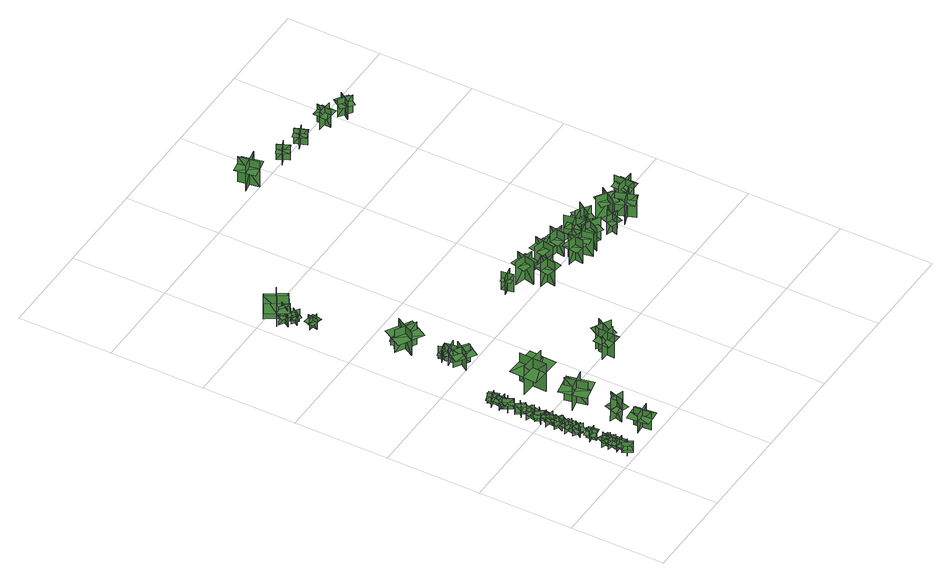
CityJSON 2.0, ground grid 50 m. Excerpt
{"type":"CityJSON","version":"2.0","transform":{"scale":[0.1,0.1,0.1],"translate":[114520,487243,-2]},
"CityObjects":{
"tree1":{"type":"SolitaryVegetationObject","geometry":[{"type":"MultiSurface","lod":"1","boundaries":[[[0,1,2]],[[0,2,3]],[[4,5,6]],[[4,6,7]],[[8,9,10]],[[8,10,11]],[[8,11,12]],[[8,12,13]]]}]},
"tree2":{"type":"SolitaryVegetationObject","geometry":[{"type":"MultiSurface","lod":"1","boundaries":[[[14,15,16]],[[14,16,17]],[[18,19,20]],[[18,20,21]],[[22,23,24]],[[22,24,25]],[[22,25,26]],[[22,26,27]]]}]},
"tree3":{"type":"SolitaryVegetationObject","geometry":[{"type":"MultiSurface","lod":"1","boundaries":[[[28,29,30]],[[28,30,31]],[[32,33,34]],[[32,34,35]],[[36,37,38]],[[36,38,39]],[[36,39,40]],[[36,40,41]]]}]},
"tree4":{"type":"SolitaryVegetationObject","geometry":[{"type":"MultiSurface","lod":"1","boundaries":[[[42,43,44]],[[42,44,45]],[[46,47,48]],[[46,48,49]],[[50,51,52]],[[50,52,53]],[[50,53,54]],[[50,54,55]]]}]},
"tree5":{"type":"SolitaryVegetationObject","geometry":[{"type":"MultiSurface","lod":"1","boundaries":[[[56,57,58]],[[56,58,59]],[[60,61,62]],[[60,62,63]],[[64,65,66]],[[64,66,67]],[[64,67,68]],[[64,68,69]]]}]},
"tree6":{"type":"SolitaryVegetationObject","geometry":[{"type":"MultiSurface","lod":"1","boundaries":[[[70,71,72]],[[70,72,73]],[[74,75,76]],[[74,76,77]],[[78,79,80]],[[78,80,81]],[[78,81,82]],[[78,82,83]]]}]},
"tree7":{"type":"SolitaryVegetationObject","geometry":[{"type":"MultiSurface","lod":"1","boundaries":[[[84,85,86]],[[84,86,87]],[[88,89,90]],[[88,90,91]],[[92,93,94]],[[92,94,95]],[[92,95,96]],[[92,96,97]]]}]},
"tree8":{"type":"SolitaryVegetationObject","geometry":[{"type":"MultiSurface","lod":"1","boundaries":[[[98,99,100]],[[98,100,101]],[[102,103,104]],[[102,104,105]],[[106,107,108]],[[106,108,109]],[[106,109,110]],[[106,110,111]]]}]},
"tree9":{"type":"SolitaryVegetationObject","geometry":[{"type":"MultiSurface","lod":"1","boundaries":[[[112,113,114]],[[112,114,115]],[[116,117,118]],[[116,118,119]],[[120,121,122]],[[120,122,123]],[[120,123,124]],[[120,124,125]]]}]},
"tree10":{"type":"SolitaryVegetationObject","geometry":[{"type":"MultiSurface","lod":"1","boundaries":[[[126,127,128]],[[126,128,129]],[[130,131,132]],[[130,132,133]],[[134,135,136]],[[134,136,137]],[[134,137,138]],[[134,138,139]]]}]},
"tree11":{"type":"SolitaryVegetationObject","geometry":[{"type":"MultiSurface","lod":"1","boundaries":[[[140,141,142]],[[140,142,143]],[[144,145,146]],[[144,146,147]],[[148,149,150]],[[148,150,151]],[[148,151,152]],[[148,152,153]]]}]},
"tree12":{"type":"SolitaryVegetationObject","geometry":[{"type":"MultiSurface","lod":"1","boundaries":[[[154,155,156]],[[154,156,157]],[[158,159,160]],[[158,160,161]],[[162,163,164]],[[162,164,165]],[[162,165,166]],[[162,166,167]]]}]},
"tree13":{"type":"SolitaryVegetationObject","geometry":[{"type":"MultiSurface","lod":"1","boundaries":[[[168,169,170]],[[168,170,171]],[[172,173,174]],[[172,174,175]],[[176,177,178]],[[176,178,179]],[[176,179,180]],[[176,180,181]]]}]},
"tree14":{"type":"SolitaryVegetationObject","geometry":[{"type":"MultiSurface","lod":"1","boundaries":[[[182,183,184]],[[182,184,185]],[[186,187,188]],[[186,188,189]],[[190,191,192]],[[190,192,193]],[[190,193,194]],[[190,194,195]]]}]},
"tree15":{"type":"SolitaryVegetationObject","geometry":[{"type":"MultiSurface","lod":"1","boundaries":[[[196,197,198]],[[196,198,199]],[[200,201,202]],[[200,202,203]],[[204,205,206]],[[204,206,207]],[[204,207,208]],[[204,208,209]]]}]},
"tree16":{"type":"SolitaryVegetationObject","geometry":[{"type":"MultiSurface","lod":"1","boundaries":[[[210,211,212]],[[210,212,213]],[[214,215,216]],[[214,216,217]],[[218,219,220]],[[218,220,221]],[[218,221,222]],[[218,222,223]]]}]},
"tree17":{"type":"SolitaryVegetationObject","geometry":[{"type":"MultiSurface","lod":"1","boundaries":[[[224,225,226]],[[224,226,227]],[[228,229,230]],[[228,230,231]],[[232,233,229]],[[232,229,228]],[[234,235,225]],[[234,225,224]],[[224,225,236]],[[224,236,237]],[[224,238,239]],[[224,239,225]]]}]},
"tree18":{"type":"SolitaryVegetationObject","geometry":[{"type":"MultiSurface","lod":"1","boundaries":[[[240,241,242]],[[240,242,243]],[[244,245,246]],[[244,246,247]],[[248,249,250]],[[248,250,251]],[[248,251,252]],[[248,252,253]]]}]},
"tree19":{"type":"SolitaryVegetationObject","geometry":[{"type":"MultiSurface","lod":"1","boundaries":[[[254,255,256]],[[254,256,257]],[[258,259,260]],[[258,260,261]],[[262,263,264]],[[262,264,265]],[[262,265,266]],[[262,266,267]]]}]},
"tree20":{"type":"SolitaryVegetationObject","geometry":[{"type":"MultiSurface","lod":"1","boundaries":[[[268,269,270]],[[268,270,271]],[[272,273,274]],[[272,274,275]],[[276,277,278]],[[276,278,279]],[[276,279,280]],[[276,280,281]]]}]},
"tree21":{"type":"SolitaryVegetationObject","geometry":[{"type":"MultiSurface","lod":"1","boundaries":[[[282,283,284]],[[282,284,285]],[[286,287,288]],[[286,288,289]],[[290,291,287]],[[290,287,286]],[[292,293,283]],[[292,283,282]],[[282,283,294]],[[282,294,295]],[[282,296,297]],[[282,297,283]]]}]},
"tree22":{"type":"SolitaryVegetationObject","geometry":[{"type":"MultiSurface","lod":"1","boundaries":[[[298,299,300]],[[298,300,301]],[[302,303,304]],[[302,304,305]],[[306,307,303]],[[306,303,302]],[[308,309,299]],[[308,299,298]],[[298,299,310]],[[298,310,311]],[[298,312,313]],[[298,313,299]]]}]},
"tree23":{"type":"SolitaryVegetationObject","geometry":[{"type":"MultiSurface","lod":"1","boundaries":[[[314,315,316]],[[314,316,317]],[[318,319,320]],[[318,320,321]],[[322,323,324]],[[322,324,325]],[[322,325,326]],[[322,326,327]]]}]},
"tree24":{"type":"SolitaryVegetationObject","geometry":[{"type":"MultiSurface","lod":"1","boundaries":[[[328,329,330]],[[328,330,331]],[[332,333,334]],[[332,334,335]],[[336,337,333]],[[336,333,332]],[[338,339,329]],[[338,329,328]],[[328,329,340]],[[328,340,341]],[[328,342,343]],[[328,343,329]]]}]},
"tree25":{"type":"SolitaryVegetationObject","geometry":[{"type":"MultiSurface","lod":"1","boundaries":[[[344,345,346]],[[344,346,347]],[[348,349,350]],[[348,350,351]],[[352,353,349]],[[352,349,348]],[[354,355,345]],[[354,345,344]],[[344,345,356]],[[344,356,357]],[[344,358,359]],[[344,359,345]]]}]},
"tree26":{"type":"SolitaryVegetationObject","geometry":[{"type":"MultiSurface","lod":"1","boundaries":[[[360,361,362]],[[360,362,363]],[[364,365,366]],[[364,366,367]],[[368,369,370]],[[368,370,371]],[[368,371,372]],[[368,372,373]]]}]},
"tree27":{"type":"SolitaryVegetationObject","geometry":[{"type":"MultiSurface","lod":"1","boundaries":[[[374,375,376]],[[374,376,377]],[[378,379,380]],[[378,380,381]],[[382,383,379]],[[382,379,378]],[[384,385,375]],[[384,375,374]],[[374,375,386]],[[374,386,387]],[[374,388,389]],[[374,389,375]]]}]},
"tree28":{"type":"SolitaryVegetationObject","geometry":[{"type":"MultiSurface","lod":"1","boundaries":[[[390,391,392]],[[390,392,393]],[[394,395,396]],[[394,396,397]],[[398,399,400]],[[398,400,401]],[[398,401,402]],[[398,402,403]]]}]},
"tree29":{"type":"SolitaryVegetationObject","geometry":[{"type":"MultiSurface","lod":"1","boundaries":[[[404,405,406]],[[404,406,407]],[[408,409,410]],[[408,410,411]],[[412,413,414]],[[412,414,415]],[[412,416,417]],[[412,417,413]]]}]},
"tree30":{"type":"SolitaryVegetationObject","geometry":[{"type":"MultiSurface","lod":"1","boundaries":[[[418,419,420]],[[418,420,421]],[[422,423,424]],[[422,424,425]],[[426,427,428]],[[426,428,429]],[[426,430,431]],[[426,431,427]]]}]},
"tree31":{"type":"SolitaryVegetationObject","geometry":[{"type":"MultiSurface","lod":"1","boundaries":[[[432,433,434]],[[432,434,435]],[[436,437,438]],[[436,438,439]],[[440,441,442]],[[440,442,443]],[[440,443,444]],[[440,444,445]]]}]},
"tree32":{"type":"SolitaryVegetationObject","geometry":[{"type":"MultiSurface","lod":"1","boundaries":[[[446,447,448]],[[446,448,449]],[[450,451,452]],[[450,452,453]],[[454,455,456]],[[454,456,457]],[[454,458,459]],[[454,459,455]]]}]},
"tree33":{"type":"SolitaryVegetationObject","geometry":[{"type":"MultiSurface","lod":"1","boundaries":[[[460,461,462]],[[460,462,463]],[[464,465,466]],[[464,466,467]],[[468,469,470]],[[468,470,471]],[[468,472,473]],[[468,473,469]]]}]},
"tree34":{"type":"SolitaryVegetationObject","geometry":[{"type":"MultiSurface","lod":"1","boundaries":[[[474,475,476]],[[474,476,477]],[[478,479,480]],[[478,480,481]],[[482,483,484]],[[482,484,485]],[[482,486,487]],[[482,487,483]]]}]},
"tree35":{"type":"SolitaryVegetationObject","geometry":[{"type":"MultiSurface","lod":"1","boundaries":[[[488,489,490]],[[488,490,491]],[[492,493,494]],[[492,494,495]],[[496,497,498]],[[496,498,499]],[[496,500,501]],[[496,501,497]]]}]},
"tree36":{"type":"SolitaryVegetationObject","geometry":[{"type":"MultiSurface","lod":"1","boundaries":[[[502,503,504]],[[502,504,505]],[[506,507,508]],[[506,508,509]],[[510,511,512]],[[510,512,513]],[[510,514,515]],[[510,515,511]]]}]},
"tree37":{"type":"SolitaryVegetationObject","geometry":[{"type":"MultiSurface","lod":"1","boundaries":[[[516,517,518]],[[516,518,519]],[[520,521,522]],[[520,522,523]],[[524,525,526]],[[524,526,527]],[[524,528,529]],[[524,529,525]]]}]},
"tree38":{"type":"SolitaryVegetationObject","geometry":[{"type":"MultiSurface","lod":"1","boundaries":[[[530,531,532]],[[530,532,533]],[[534,535,536]],[[534,536,537]],[[538,539,540]],[[538,540,541]],[[538,542,543]],[[538,543,539]]]}]},
"tree39":{"type":"SolitaryVegetationObject","geometry":[{"type":"MultiSurface","lod":"1","boundaries":[[[544,545,546]],[[544,546,547]],[[548,549,550]],[[548,550,551]],[[552,553,554]],[[552,554,555]],[[552,556,557]],[[552,557,553]]]}]},
"tree40":{"type":"SolitaryVegetationObject","geometry":[{"type":"MultiSurface","lod":"1","boundaries":[[[558,559,560]],[[558,560,561]],[[562,563,564]],[[562,564,565]],[[566,567,568]],[[566,568,569]],[[566,569,570]],[[566,570,571]]]}]},
"tree41":{"type":"SolitaryVegetationObject","geometry":[{"type":"MultiSurface","lod":"1","boundaries":[[[572,573,574]],[[572,574,575]],[[576,577,578]],[[576,578,579]],[[580,581,582]],[[580,582,583]],[[580,584,585]],[[580,585,581]]]}]},
"tree42":{"type":"SolitaryVegetationObject","geometry":[{"type":"MultiSurface","lod":"1","boundaries":[[[586,587,588]],[[586,588,589]],[[590,591,592]],[[590,592,593]],[[594,595,596]],[[594,596,597]],[[594,598,599]],[[594,599,595]]]}]},
"tree43":{"type":"SolitaryVegetationObject","geometry":[{"type":"MultiSurface","lod":"1","boundaries":[[[600,601,602]],[[600,602,603]],[[604,605,606]],[[604,606,607]],[[608,609,610]],[[608,610,611]],[[608,612,613]],[[608,613,609]]]}]},
"tree44":{"type":"SolitaryVegetationObject","geometry":[{"type":"MultiSurface","lod":"1","boundaries":[[[614,615,616]],[[614,616,617]],[[618,619,620]],[[618,620,621]],[[622,623,624]],[[622,624,625]],[[622,626,627]],[[622,627,623]]]}]},
"tree45":{"type":"SolitaryVegetationObject","geometry":[{"type":"MultiSurface","lod":"1","boundaries":[[[628,629,630]],[[628,630,631]],[[632,633,634]],[[632,634,635]],[[636,637,638]],[[636,638,639]],[[636,639,640]],[[636,640,641]]]}]},
"tree46":{"type":"SolitaryVegetationObject","geometry":[{"type":"MultiSurface","lod":"1","boundaries":[[[642,643,644]],[[642,644,645]],[[646,647,648]],[[646,648,649]],[[650,651,652]],[[650,652,653]],[[650,654,655]],[[650,655,651]]]}]},
"tree47":{"type":"SolitaryVegetationObject","geometry":[{"type":"MultiSurface","lod":"1","boundaries":[[[656,657,658]],[[656,658,659]],[[660,661,662]],[[660,662,663]],[[664,665,666]],[[664,666,667]],[[664,667,668]],[[664,668,669]]]}]},
"tree48":{"type":"SolitaryVegetationObject","geometry":[{"type":"MultiSurface","lod":"1","boundaries":[[[670,671,672]],[[670,672,673]],[[674,675,676]],[[674,676,677]],[[678,679,680]],[[678,680,681]],[[678,681,682]],[[678,682,683]]]}]},
"tree49":{"type":"SolitaryVegetationObject","geometry":[{"type":"MultiSurface","lod":"1","boundaries":[[[684,685,686]],[[684,686,687]],[[688,689,690]],[[688,690,691]],[[692,693,694]],[[692,694,695]],[[692,695,696]],[[692,696,697]]]}]}
},
"vertices":[
[91,71,7],[91,71,69],[118,25,69],[118,25,7],[125,61,7],[125,61,69],[81,35,69],[81,35,7],[132,65,48],[118,88,48],[63,55,48],[77,32,48],[91,9,48],[146,42,48],
[107,67,8],[107,67,70],[102,120,70],[102,120,8],[80,91,8],[80,91,70],[131,95,70],[131,95,8],[72,90,50],[74,63,50],[138,69,50],[136,96,50],[134,122,50],[70,117,50],
[109,155,7],[109,155,69],[94,103,69],[94,103,7],[126,123,7],[126,123,69],[76,137,69],[76,137,7],[133,121,49],[141,146,49],[79,164,49],[72,138,49],[64,113,49],[126,95,49],
[109,186,7],[109,186,69],[90,136,69],[90,136,7],[123,153,7],[123,153,69],[75,171,69],[75,171,7],[131,150,49],[140,175,49],[80,198,49],[71,173,49],[61,148,49],[121,125,49],
[104,214,10],[104,214,72],[96,267,72],[96,267,10],[75,236,10],[75,236,72],[126,244,72],[126,244,10],[67,235,52],[72,208,52],[135,218,52],[131,245,52],[127,271,52],[63,261,52],
[120,298,7],[120,298,69],[76,329,69],[76,329,7],[84,293,7],[84,293,69],[114,335,69],[114,335,7],[79,287,48],[101,271,48],[138,323,48],[116,339,48],[95,354,48],[57,302,48],
[101,390,8],[101,390,70],[92,337,70],[92,337,8],[121,360,8],[121,360,70],[70,369,70],[70,369,8],[129,359,50],[133,385,50],[70,396,50],[65,370,50],[61,343,50],[124,333,50],
[105,438,9],[105,438,71],[82,390,71],[82,390,9],[116,404,9],[116,404,71],[70,426,71],[70,426,9],[124,400,51],[135,424,51],[78,452,51],[66,428,51],[54,404,51],[112,376,51],
[121,464,8],[121,464,70],[68,471,70],[68,471,8],[92,442,8],[92,442,70],[98,493,70],[98,493,8],[91,434,50],[117,431,50],[125,495,50],[99,498,50],[72,501,50],[64,438,50],
[71,500,7],[71,500,69],[115,532,69],[115,532,7],[78,536,7],[78,536,69],[108,494,69],[108,494,7],[73,542,49],[51,526,49],[89,475,49],[111,490,49],[132,506,49],[95,558,49],
[99,591,7],[99,591,69],[83,540,69],[83,540,7],[115,559,7],[115,559,69],[66,574,69],[66,574,7],[123,556,48],[130,582,48],[69,601,48],[61,575,48],[53,550,48],[115,531,48],
[105,597,7],[105,597,69],[74,641,69],[74,641,7],[70,604,7],[70,604,69],[112,634,69],[112,634,7],[63,599,49],[79,577,49],[131,615,49],[115,637,49],[100,658,49],[48,621,49],
[66,676,8],[66,676,70],[112,703,70],[112,703,8],[76,711,8],[76,711,70],[102,666,70],[102,666,8],[72,718,50],[49,704,50],[81,649,50],[104,662,50],[127,676,50],[95,731,50],
[59,718,9],[59,718,71],[112,719,71],[112,719,9],[85,743,9],[85,743,71],[86,692,71],[86,692,9],[84,751,51],[58,750,51],[59,686,51],[86,687,51],[112,687,51],[111,752,51],
[78,793,9],[78,793,71],[93,742,71],[93,742,9],[109,776,9],[109,776,71],[60,761,71],[60,761,9],[117,778,51],[109,804,51],[48,785,51],[55,759,51],[63,734,51],[125,752,51],
[251,77,5],[251,77,114],[344,85,114],[344,85,5],[293,124,5],[293,124,114],[301,34,114],[301,34,5],[291,138,78],[245,134,78],[255,22,78],[301,26,78],[348,31,78],[338,142,78],
[332,206,76],[259,229,76],[247,192,77],[320,168,77],[285,181,76],[309,254,76],[304,255,146],[281,182,146],[281,182,6],[304,255,6],[333,209,6],[260,232,6],[259,229,146],[332,206,146],[344,243,77],[271,266,77],
[348,447,10],[348,447,149],[230,422,149],[230,422,10],[302,380,10],[302,380,149],[278,493,149],[278,493,10],[306,362,104],[365,374,104],[335,516,104],[276,503,104],[217,491,104],[247,350,104],
[293,742,11],[293,742,182],[285,595,182],[285,595,11],[358,666,11],[358,666,182],[217,674,182],[217,674,11],[380,665,126],[384,739,126],[208,748,126],[204,675,126],[200,601,126],[376,592,126],
[285,1076,6],[285,1076,114],[234,998,114],[234,998,6],[297,1014,6],[297,1014,114],[222,1063,114],[222,1063,6],[308,1006,79],[334,1045,79],[241,1107,79],[215,1068,79],[189,1029,79],[283,967,79],
[277,1094,63],[219,1086,63],[223,1055,63],[281,1063,63],[253,1061,63],[245,1120,63],[242,1119,118],[250,1060,118],[250,1060,8],[242,1119,8],[277,1096,8],[218,1088,8],[219,1086,118],[277,1094,118],[273,1124,63],[214,1116,63],
[221,1125,49],[262,1137,49],[255,1158,49],[215,1146,49],[234,1151,49],[246,1111,49],[249,1111,88],[237,1152,88],[237,1152,10],[249,1111,10],[221,1124,10],[262,1136,10],[262,1137,88],[221,1125,88],[227,1105,49],[268,1117,49],
[197,1274,6],[197,1274,145],[258,1378,145],[258,1378,6],[178,1353,6],[178,1353,145],[278,1294,145],[278,1294,6],[163,1362,100],[132,1309,100],[257,1237,100],[288,1289,100],[318,1341,100],[193,1414,100],
[236,1381,50],[196,1366,50],[203,1345,50],[243,1360,50],[224,1354,50],[209,1394,50],[207,1393,89],[221,1353,89],[221,1353,11],[207,1393,11],[235,1382,11],[195,1368,11],[196,1366,89],[236,1381,89],[228,1401,50],[188,1386,50],
[80,1878,62],[112,1928,62],[86,1945,63],[54,1895,63],[70,1918,62],[120,1886,62],[122,1889,117],[72,1921,117],[72,1921,8],[122,1889,8],[82,1877,8],[114,1927,8],[112,1928,117],[80,1878,117],[105,1862,63],[137,1912,63],
[133,1748,10],[133,1748,72],[141,1801,72],[141,1801,10],[112,1778,10],[112,1778,72],[163,1770,72],[163,1770,10],[104,1779,52],[100,1753,52],[163,1742,52],[168,1769,52],[172,1795,52],[109,1805,52],
[142,1850,47],[106,1871,47],[94,1852,47],[131,1831,47],[114,1842,47],[135,1878,47],[133,1880,86],[111,1843,86],[111,1843,8],[133,1880,8],[143,1851,8],[106,1873,8],[106,1871,86],[142,1850,86],[153,1868,47],[116,1890,47],
[133,1902,11],[133,1902,151],[70,2005,151],[70,2005,11],[54,1923,11],[54,1923,151],[153,1983,151],[153,1983,11],[39,1914,105],[70,1862,105],[193,1938,105],[162,1989,105],[131,2040,105],[7,1965,105],
[701,477,15],[616,483,15],[616,483,156],[701,477,156],[658,526,15],[652,441,15],[652,441,156],[658,526,156],[658,526,110],[652,441,110],[699,438,110],[705,523,110],[611,529,110],[606,444,110],
[678,488,13],[718,563,13],[718,563,155],[678,488,155],[740,507,13],[665,548,13],[665,548,155],[740,507,155],[740,507,109],[665,548,109],[643,506,109],[718,466,109],[762,548,109],[687,589,109],
[813,1147,14],[825,1085,14],[825,1085,123],[813,1147,123],[789,1112,14],[789,1112,123],[851,1124,123],[851,1124,14],[791,1112,88],[797,1086,88],[846,1096,88],[841,1122,88],[836,1148,88],[786,1138,88],
[878,1105,12],[981,1079,12],[981,1079,153],[878,1105,153],[922,1033,12],[947,1136,12],[947,1136,153],[922,1033,153],[887,1103,116],[981,1079,116],[991,1120,116],[897,1143,116],[877,1062,116],[971,1039,116],
[926,1000,12],[1010,982,12],[1010,982,154],[926,1000,154],[962,945,12],[980,1029,12],[980,1029,154],[962,945,154],[962,945,108],[980,1029,108],[934,1038,108],[917,955,108],[1008,935,108],[1026,1019,108],
[1013,1082,13],[1118,1062,13],[1118,1062,154],[1013,1082,154],[1061,1013,13],[1081,1117,13],[1081,1117,154],[1061,1013,154],[1022,1080,118],[1118,1062,118],[1126,1103,118],[1030,1121,118],[1015,1039,118],[1110,1021,118],
[1128,963,12],[1212,952,12],[1212,952,154],[1128,963,154],[1168,912,12],[1179,996,12],[1179,996,154],[1168,912,154],[1168,912,107],[1179,996,107],[1133,1002,107],[1122,918,107],[1214,906,107],[1225,990,107],
[1127,1065,13],[1211,1052,13],[1211,1052,155],[1127,1065,155],[1166,1012,13],[1179,1096,13],[1179,1096,155],[1166,1012,155],[1166,1012,109],[1179,1096,109],[1132,1103,109],[1119,1019,109],[1212,1005,109],[1225,1089,109],
[1239,896,11],[1220,1000,11],[1220,1000,152],[1239,896,152],[1286,965,11],[1182,946,11],[1182,946,152],[1286,965,152],[1238,905,116],[1220,1000,116],[1179,993,116],[1196,897,116],[1279,912,116],[1261,1008,116],
[1278,899,12],[1328,993,12],[1328,993,153],[1278,899,153],[1358,924,12],[1264,974,12],[1264,974,153],[1358,924,153],[1282,907,117],[1328,993,117],[1290,1012,117],[1245,926,117],[1319,887,117],[1365,973,117],
[1357,1036,9],[1252,1017,9],[1252,1017,149],[1357,1036,149],[1287,1084,9],[1306,979,9],[1306,979,149],[1287,1084,149],[1348,1035,113],[1252,1017,113],[1260,976,113],[1355,993,113],[1340,1076,113],[1244,1058,113],
[830,2544,4],[939,2564,4],[939,2564,158],[830,2544,158],[890,2502,4],[870,2611,4],[870,2611,158],[890,2502,158],[890,2502,115],[945,2512,115],[925,2621,115],[870,2611,115],[816,2601,115],[836,2492,115],
[1397,1063,14],[1349,992,14],[1349,992,156],[1397,1063,156],[1333,1050,14],[1404,1003,14],[1404,1003,156],[1333,1050,156],[1333,1050,109],[1404,1003,109],[1430,1042,109],[1358,1089,109],[1307,1011,109],[1378,964,109],
[1449,943,13],[1427,880,13],[1427,880,123],[1449,943,123],[1403,920,13],[1466,899,13],[1466,899,123],[1403,920,123],[1403,920,88],[1466,899,88],[1478,933,88],[1415,954,88],[1391,885,88],[1454,864,88],
[1470,1018,12],[1559,960,12],[1559,960,153],[1470,1018,153],[1488,936,12],[1546,1025,12],[1546,1025,153],[1488,936,153],[1478,1013,116],[1559,960,116],[1582,995,116],[1501,1048,116],[1455,978,116],[1536,925,116],
[1547,961,11],[1582,861,11],[1582,861,152],[1547,961,152],[1511,885,11],[1611,920,11],[1611,920,152],[1511,885,152],[1550,953,116],[1582,861,116],[1622,875,116],[1590,966,116],[1510,939,116],[1542,847,116],
[1137,2519,6],[1077,2490,6],[1077,2490,99],[1137,2519,99],[1095,2533,6],[1125,2474,6],[1125,2474,99],[1095,2533,99],[1095,2533,73],[1065,2519,73],[1095,2459,73],[1125,2474,73],[1154,2489,73],[1125,2548,73],
[1653,1024,11],[1651,918,11],[1651,918,152],[1653,1024,152],[1593,965,11],[1699,963,11],[1699,963,152],[1593,965,152],[1653,1015,116],[1651,918,116],[1693,917,116],[1695,1014,116],[1611,1016,116],[1609,918,116],
[1275,2502,9],[1213,2478,9],[1213,2478,101],[1275,2502,101],[1234,2520,9],[1259,2458,9],[1259,2458,101],[1234,2520,101],[1234,2520,76],[1203,2508,76],[1228,2446,76],[1259,2458,76],[1289,2471,76],[1265,2532,76],
[1422,2427,8],[1428,2504,8],[1428,2504,116],[1422,2427,116],[1461,2460,8],[1384,2466,8],[1384,2466,116],[1461,2460,116],[1461,2460,86],[1464,2499,86],[1387,2504,86],[1384,2466,86],[1381,2427,86],[1459,2421,86],
[1506,2440,6],[1570,2395,6],[1570,2395,113],[1506,2440,113],[1515,2389,6],[1560,2452,6],[1560,2452,113],[1515,2389,113],[1515,2389,83],[1546,2367,83],[1591,2430,83],[1560,2452,83],[1528,2475,83],[1483,2412,83]
]}
